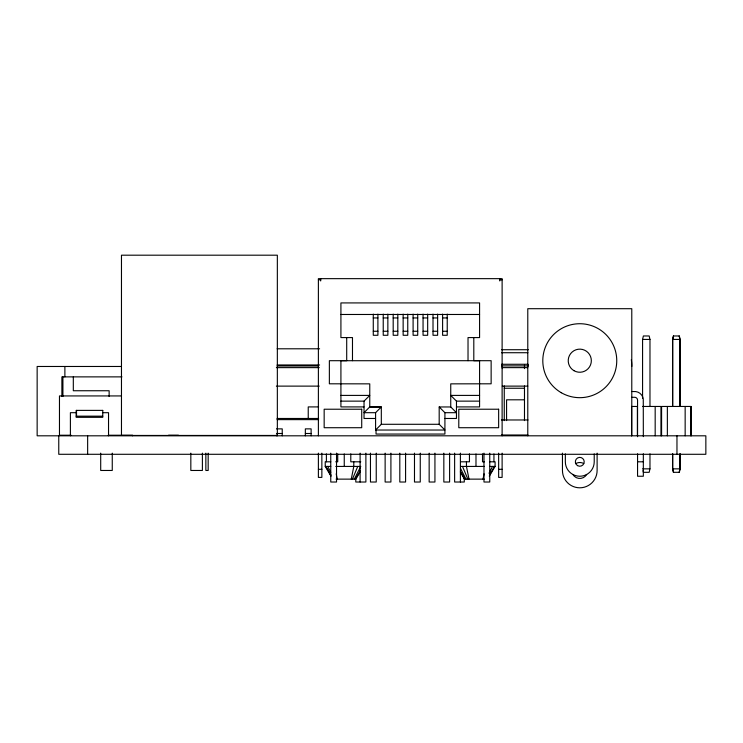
<?xml version="1.0" encoding="UTF-8"?>
<svg xmlns="http://www.w3.org/2000/svg" width="743" height="743" viewBox="0 0 743 743"><rect width="100%" height="100%" fill="white"/><g stroke="black" fill="none" stroke-linecap="round" stroke-linejoin="round"><path stroke-width="1.11" d="M351.272 479.133L353.789 466.428L353.789 461.802M483.006 479.133L484.055 473.839M642.574 398.369L642.574 339.43L643.382 335.966L649.168 335.966L649.976 339.43L649.976 406.458M672.554 406.458L672.554 339.43L673.372 335.966L679.325 335.966L680.133 339.43L680.133 406.458M673.548 335.966L672.74 339.43L672.74 406.458M649.976 453.834L649.976 468.852L649.168 472.316L643.382 472.316L642.983 470.588M679.148 472.316L679.956 468.852L679.956 453.834M352.451 479.133L357.745 466.428M354.29 479.133L360.782 466.428L335.78 466.428M489.015 473.272L492.516 466.428M355.451 479.133L360.466 470.338M489.414 475.223L494.429 466.428M360.476 471.313L355.851 479.133L336.105 479.133M489.312 476.207L495.089 466.428L495.089 461.802L489.47 461.802M340.916 401.136L364.033 401.136L369.763 395.406L340.916 395.406M375.586 412.69L381.317 406.96L369.763 406.913L364.033 412.69L375.586 412.69L375.586 430.03L444.918 430.03L439.187 424.29L381.317 424.29L375.586 430.03M456.471 406.913L479.579 406.913L479.579 360.699L340.916 360.717L340.916 406.913L364.033 406.913M318.385 279.814L320.697 279.814M499.807 279.814L502.119 279.814M340.916 314.475L479.579 314.475M373.274 317.939L377.899 317.939M383.23 317.939L387.855 317.939M393.186 317.939L397.811 317.939M403.143 317.939L407.758 317.939M413.099 317.939L417.715 317.939M423.055 317.939L427.671 317.939M433.011 317.939L437.627 317.939M442.605 317.939L447.23 317.939M373.274 331.257L377.899 331.257M383.23 331.257L387.855 331.257M393.186 331.257L397.811 331.257M403.143 331.257L407.758 331.257M413.099 331.257L417.715 331.257M423.055 331.257L427.671 331.257M433.011 331.257L437.627 331.257M442.605 331.257L447.23 331.257M642.574 339.43L649.976 339.43M672.554 339.43L679.956 339.43L679.956 406.458M277.13 348.792L319.611 348.792M501.748 349.721L528.338 349.721M501.506 352.721L527.911 352.721M501.506 364.274L527.911 364.274M277.13 364.971L319.611 364.971M501.748 365.9L528.338 365.9M277.083 366.011L318.617 366.011M121.499 366.475L37.15 366.475L37.15 435.807L705.85 435.807L705.85 454.289L58.762 454.289L58.762 435.807M276.377 367.627L319.239 367.627M502.296 367.627L527.781 367.627M121.963 376.877L61.883 376.877L61.883 396.521M276.377 386.119L319.239 386.119M502.296 386.119L527.781 386.119M504.265 388.255L524.484 388.255M631.782 391.515L635.804 391.58A8.675 8.675 0 0 1 643.271 399.047L643.336 436.624M479.579 395.406L450.741 395.406L456.471 401.136L479.579 401.136M120.998 395.935L59.468 395.935L59.468 435.231L71.077 435.231M631.782 397.291L634.671 397.291A2.888 2.888 0 0 1 637.559 400.18L637.559 436.698M524.484 399.808L506.577 399.808L506.577 420.612M642.574 406.458L660.954 406.458L660.954 435.807M318.636 406.913L308.234 406.913L308.234 418.476M439.187 406.96L450.741 406.96L456.471 412.69L444.918 412.69L439.187 406.96L439.187 424.29M76.176 412.69L70.399 412.69L70.399 435.807M102.757 412.69L108.534 412.69L108.534 435.807M76.176 416.164L102.757 416.164M277.037 418.476L318.636 418.476M375.586 418.476L364.033 418.476L364.033 401.136M444.918 418.476L456.471 418.476L456.471 401.136M277.037 419.628L318.636 419.628M501.432 419.971L528.004 419.971M276.461 428.869L282.238 428.869L282.238 435.807M276.461 433.494L282.238 433.494M305.345 433.494L311.122 433.494M501.432 434.999L528.004 434.999M108.227 435.231L132.607 435.231L132.607 435.807M168.54 435.231L178.469 435.231M277.343 435.454L121.471 435.454L121.471 255.193L277.343 255.193L277.343 435.807M330.784 461.802L325.23 461.802L325.23 466.428L331.006 476.207M335.725 461.802L337.721 461.802L337.721 453.889M360.782 461.802L350.789 461.802L350.789 453.889M460.493 461.802L469.455 461.802L469.455 453.889M484.52 461.802L482.513 461.802L482.513 453.889M637.559 461.802L643.336 461.802M325.23 466.428L330.784 466.428M460.493 466.428L484.455 466.428M489.47 466.428L495.089 466.428M642.574 468.852L649.976 468.852M672.554 453.834L672.554 468.852L679.956 468.852M318.385 469.316L321.858 469.316M498.646 469.316L502.119 469.316M484.222 479.133L464.468 479.133L460.428 472.288M460.391 471.313L464.858 479.133L462.081 474.248M325.871 466.428L330.895 475.223L327.013 468.378M460.493 468.378L466 479.133M327.765 466.428L330.765 472.288M462.508 466.428L467.839 479.133M679.148 335.966L679.956 339.43M673.548 472.316L672.74 468.852L672.74 453.834M672.554 468.852L673.372 472.316L679.325 472.316L680.133 468.852L680.133 453.834M469 479.133L466.455 466.428L466.455 461.802M336.207 473.839L337.276 479.133M691.111 435.807L691.111 406.458L661.586 406.458L661.586 435.807M690.934 406.458L690.934 435.807M685.157 406.458L685.157 435.807M676.966 435.807L676.966 454.289M667.363 406.458L667.363 435.807M655.177 406.458L655.177 435.807M643.336 453.787L643.336 476.244L637.559 476.244L637.559 453.815M637.383 435.807L637.383 406.458L631.596 406.458L631.596 435.807M631.782 435.807L631.782 308.698L527.781 308.698L527.781 435.807M597.112 453.137L597.112 470.468A17.33 17.33 0 0 1 579.781 487.807A17.33 17.33 0 0 1 562.451 470.468L562.451 453.137M594.224 453.889L594.224 461.802A14.442 14.442 0 0 1 579.781 476.244A14.442 14.442 0 0 1 565.339 461.802L565.339 453.889M524.484 365.147L524.484 368.612M524.484 385.942L524.484 420.612M504.265 385.942L504.265 420.612M502.296 365.147L502.296 368.612M502.119 435.807L502.119 278.653L318.385 278.653L318.385 435.807M502.119 453.137L502.119 477.405L498.646 477.405L498.646 453.137M499.807 278.653L499.807 280.956M493.937 453.889L493.937 461.802M489.748 453.137L489.748 482.021L483.972 482.021L483.972 453.137M475.984 453.954L475.984 466.428M473.802 337.582L473.802 360.699L491.142 360.699L491.142 383.806L450.741 383.852L450.741 406.96M468.025 360.699L468.025 337.582L479.579 337.582L479.579 302.921L340.916 302.921L340.916 337.582L352.479 337.582L352.479 360.699M464.291 478.557L464.291 482.021L454.623 482.021L454.623 453.137M460.4 453.137L460.4 482.021M449.608 453.137L449.608 482.021L443.831 482.021L443.831 453.137M447.23 314.113L447.23 335.279L442.605 335.279L442.605 314.113M444.918 412.69L444.918 434.061L376.032 434.061L376.032 429.445M437.627 314.113L437.627 335.279L433.011 335.279L433.011 314.113M434.934 453.137L434.934 482.021L429.157 482.021L429.157 453.137M427.671 314.113L427.671 335.279L423.055 335.279L423.055 314.113M420.259 453.137L420.259 482.021L414.483 482.021L414.483 453.137M417.715 314.113L417.715 335.279L413.099 335.279L413.099 314.113M407.758 314.113L407.758 335.279L403.143 335.279L403.143 314.113M405.585 453.137L405.585 482.021L399.808 482.021L399.808 453.137M397.811 314.113L397.811 335.279L393.186 335.279L393.186 314.113M390.911 453.137L390.911 482.021L385.134 482.021L385.134 453.137M387.855 314.113L387.855 335.279L383.23 335.279L383.23 314.113M381.317 424.29L381.317 406.913L369.763 406.96L369.763 383.852L329.363 383.806L329.363 360.699L346.702 360.699L346.702 337.582M377.899 314.113L377.899 335.279L373.274 335.279L373.274 314.113M376.237 453.137L376.237 482.021L370.46 482.021L370.46 453.137M365.881 453.137L365.881 482.021L355.786 482.021L355.786 478.557M360.104 453.137L360.104 482.021M344.25 453.954L344.25 466.428M336.533 453.137L336.533 482.021L330.756 482.021L330.756 453.137M326.391 453.889L326.391 461.802M321.858 453.137L321.858 477.405L318.385 477.405L318.385 453.137M320.697 278.653L320.697 280.956M311.122 435.807L311.122 428.869L305.345 428.869L305.345 435.807M276.461 435.054L276.461 435.797M208.17 453.137L208.17 470.468L205.857 470.468L205.857 453.137M202.393 453.137L202.393 470.468L190.83 470.468L190.83 453.137M112.258 453.137L112.258 470.468L100.704 470.468L100.704 453.137M109.137 396.521L109.137 390.744L73.316 390.744L73.316 376.877M87.646 435.807L87.646 454.289M76.529 410.387L76.529 416.164M64.882 366.475L64.882 376.877M62.914 376.877L62.914 396.521M527.781 366.475A52.001 52.001 0 0 1 527.836 364.209M631.336 359.686A52.001 52.001 0 0 1 631.782 366.475M586.691 474.461A7.969 7.969 0 0 1 572.881 474.461M575.797 463.567A7.969 7.969 0 0 1 583.766 463.567M361.72 409.226L324.162 409.226L324.162 427.717L361.72 427.717L361.72 409.226M498.646 409.226L458.784 409.226L458.784 427.717L498.646 427.717L498.646 409.226M102.757 410.387L76.176 410.387L76.176 417.315L102.757 417.315L102.757 410.387M561.29 392.722A36.974 36.974 0 0 0 616.755 360.699A36.974 36.974 0 0 0 561.29 328.675A36.974 36.974 0 0 0 561.29 392.722M574.005 370.701A11.554 11.554 0 0 0 591.335 360.699A11.554 11.554 0 0 0 574.005 350.687A11.554 11.554 0 0 0 574.005 370.701M577.571 465.638A4.43 4.43 0 0 0 584.212 461.802A4.43 4.43 0 0 0 577.571 457.967A4.43 4.43 0 0 0 577.571 465.638"/></g></svg>
